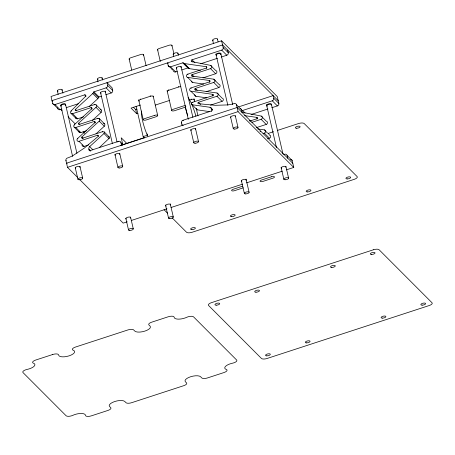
<?xml version="1.0" encoding="UTF-8"?>
<svg xmlns="http://www.w3.org/2000/svg" width="455" height="455" viewBox="0 0 455 455"><rect width="100%" height="100%" fill="white"/><g stroke="black" fill="none" stroke-linecap="round" stroke-linejoin="round"><path stroke-width="0.68" d="M196.332 108.66L196.48 109.41L197.129 109.831L209.562 111.617M83.441 116.901L77.663 118.789L72.555 113.676A1.757 1.587 -44.9 0 1 71.117 110.918L85.534 96.38A0.995 0.899 -44.9 0 0 84.687 94.856L54.964 104.559A2.065 1.865 -44.9 0 1 52.609 103.319L51.017 96.483L221.585 40.796L277.277 96.585L278.869 103.421A2.065 1.865 -44.9 0 1 277.385 105.913L271.811 107.733M109.081 138.633L103.973 133.52L104.422 132.746L104.24 131.961L109.337 137.063L109.484 138.03L99.253 147.63M103.973 133.52L89.686 146.607A2.525 2.281 -44.9 0 0 88.862 149.069L89.072 149.968L90.027 150.929M76.372 110.923L76.053 110.605A0.762 0.688 -44.9 0 1 75.433 109.399L92.763 93.525A1.746 1.575 -44.9 0 0 93.349 92.479A0.762 0.688 -44.9 0 1 93.906 91.842L106.112 87.86A2.065 1.865 -44.9 0 0 107.596 85.369L106.971 82.674L112.072 87.787L112.698 90.482A2.065 1.865 -44.9 0 1 111.213 92.974L105.878 94.72M89.203 106.572L97.871 98.638A1.746 1.575 -44.9 0 0 98.456 97.592A0.762 0.688 -44.9 0 1 99.008 96.96L101.3 96.21M86.655 130.716L80.876 132.598L75.769 127.485A1.757 1.587 -44.9 0 1 74.341 124.715L91.671 108.842A0.762 0.688 -44.9 0 0 91.051 107.636L72.555 113.676M79.585 124.733L79.267 124.414A0.762 0.688 -44.9 0 1 78.647 123.208L95.977 107.334A1.757 1.587 -44.9 0 0 94.549 104.565L76.053 110.605M92.416 120.387L101.084 112.448A1.757 1.587 -44.9 0 0 100.339 109.598M88.714 144.9L84.09 146.413L78.988 141.3A1.757 1.587 -44.9 0 1 77.555 138.53L94.885 122.651A0.762 0.688 -44.9 0 0 94.265 121.451L75.769 127.485M82.799 138.542L82.48 138.223A0.762 0.688 -44.9 0 1 81.86 137.018L99.19 121.144A1.757 1.587 -44.9 0 0 97.762 118.374L79.267 124.414M95.994 133.867L104.297 126.257A1.757 1.587 -44.9 0 0 103.518 123.407M212.94 96.05L212.621 95.732L192.596 102.273C191.515 102.369 190.361 104.167 192.129 104.735L210.062 107.306A2.525 2.281 -44.9 0 1 211.831 108.921L212.149 109.24M168.202 63.529L167.565 62.892L168.191 65.583A2.065 1.865 -44.9 0 0 170.545 66.822L182.751 62.836A0.762 0.688 -44.9 0 1 183.501 63.04A1.746 1.575 -44.9 0 0 184.457 63.581L189.559 68.699L200.433 70.258M192.22 61.977L191.896 61.653A0.995 0.899 -44.9 0 1 191.964 59.827L221.693 50.124A2.065 1.865 -44.9 0 0 223.177 47.633L221.585 40.796M57.734 108.523A2.065 1.865 -44.9 0 0 60.066 109.672L61.925 109.069M66.259 107.653L78.647 103.609M173.304 70.741A2.065 1.865 -44.9 0 0 175.647 71.936L177.171 71.441M181.75 69.945L187.852 67.949A0.762 0.688 -44.9 0 1 188.603 68.153A1.746 1.575 -44.9 0 0 189.559 68.699M200.786 63.728L217.507 58.268M221.221 57.057L226.795 55.237A2.065 1.865 -44.9 0 0 228.285 52.746L227.654 50.05M203.652 84.067L192.772 82.509L187.67 77.395A1.757 1.587 -44.9 0 1 187.699 74.148L206.195 68.114L206.513 68.432M192.334 76.4L192.016 76.076A0.762 0.688 -44.9 0 1 192.033 74.665L210.523 68.631L215.63 73.744L202.913 77.896M139.355 101.107A2.292 0.859 -13.1 0 1 140.385 99.508L150.332 96.255A2.292 0.859 -13.1 0 1 152.652 96.028A2.292 0.859 -13.1 0 1 153.125 96.852M167.65 91.785A2.292 0.859 -13.1 0 1 168.811 90.226L178.758 86.973A2.292 0.859 -13.1 0 1 180.862 86.706M206.866 97.876L195.986 96.324L190.884 91.21A1.757 1.587 -44.9 0 1 190.912 87.963L209.408 81.923L209.727 82.241M140.481 105.02L131.057 108.097L136.625 113.676L137.973 113.238M195.553 90.209L195.229 89.891A0.762 0.688 -44.9 0 1 195.246 88.48L213.736 82.44L218.844 87.553L206.132 91.705M133.343 107.209L135.664 109.536L137.006 109.098M155.252 105.105L169.243 100.532M189.428 100.14L191.293 99.526A2.292 0.859 -13.1 0 1 193.614 99.298A2.292 0.859 -13.1 0 1 194.08 100.123M82.48 138.223L102.62 131.654L104.235 131.95M78.988 141.3L97.489 135.254L98.445 136.216M227.864 104.906L215.238 105.315L198.437 103.706A0.762 0.688 -44.9 0 1 198.448 102.29L216.95 96.25L222.057 101.363L210.494 105.139M89.072 149.968A0.995 0.899 -44.9 0 0 90.204 150.565L118.55 141.312A2.065 1.865 -44.9 0 1 120.899 142.546L123.134 144.787M182.603 125.404L181.96 124.767L181.494 122.765A2.065 1.865 -44.9 0 1 182.984 120.274L211.325 111.014A0.995 0.899 -44.9 0 0 212.041 109.82L211.831 108.921M136.096 106.214L143.166 136.597L147.431 135.203L147.107 133.821M123.191 144.571L143.808 137.842M238.773 106.834L273.137 95.613L273.762 98.308L278.869 103.421M97.489 135.254A0.762 0.688 -44.9 0 1 98.109 136.46L84.38 148.04L73.357 155.348A37.429 33.801 -44.9 0 1 68.131 157.777L67.323 158.039A2.065 1.865 -44.9 0 0 65.912 160.501L67.505 167.338L238.073 111.646L293.765 167.434L286.349 169.857M241.832 111.316A0.995 0.899 -44.9 0 1 242.549 110.502L272.278 100.8A2.065 1.865 -44.9 0 0 273.762 98.308M251.035 114.518L267.927 109.001M249.846 121.053L256.779 118.789L257.098 119.108M251.865 122.327L261.113 119.307L266.215 124.42L256.307 127.656M263.166 133.491L264.327 133.116L269.428 138.229L267.449 138.877M268.154 133.469L273.557 131.705M277.607 130.38L298.537 123.55A4.59 1.718 -13.1 0 1 304.196 123.55L357.101 176.551A4.59 1.718 -13.1 0 1 354.229 179.338L192.192 232.243A4.59 1.718 -13.1 0 1 186.533 232.243L172.058 217.74M127.241 221.807L123.197 223.126L79.545 179.401M131.285 220.487L167.019 208.822M171.063 207.497L242.526 184.167M246.57 182.847L282.305 171.177M242.492 186.231L233.165 189.274A2.292 0.859 -13.1 0 0 231.731 190.673A2.292 0.859 -13.1 0 0 234.558 190.673L243.266 187.83M233.984 103.615L233.398 103.797A37.429 33.801 -44.9 0 1 227.864 104.883M108.318 136.671L109.337 137.063M184.457 63.586L206.206 66.697L206.843 67.34M192.016 76.076L213.77 79.193L214.726 80.154M187.67 77.395L209.419 80.512L210.056 81.149M195.229 89.891L216.984 93.002L222.085 98.115A1.757 1.587 -44.9 0 1 222.057 101.363M190.884 91.21L212.633 94.322L213.594 95.283M244.557 115.627L256.791 117.379L257.752 118.334M249.266 120.683L251.023 120.933M257.558 128.896L264.355 129.868L265.31 130.83M191.896 61.653L210.568 65.383L215.676 70.497A1.757 1.587 -44.9 0 1 215.63 73.744M241.832 111.685A0.995 0.899 -44.9 0 0 242.487 112.334L261.153 116.059L262.114 117.02M278.244 100.726L222.552 44.937L51.984 100.629L52.621 101.266M223.177 47.633L228.285 52.746M221.693 50.124L226.795 55.237M272.278 100.8L277.385 105.913M262.433 117.339L265.305 120.217M265.623 120.535L266.26 121.172A1.757 1.587 -44.9 0 1 266.215 124.42M215.044 80.472L215.681 81.109M216 81.428L216.643 82.071M216.961 82.389L217.917 83.35M218.235 83.669L218.872 84.306A1.757 1.587 -44.9 0 1 218.844 87.553M265.953 131.467L266.59 132.109M266.909 132.428L267.546 133.065M268.183 133.707L268.501 134.026M269.144 134.663L269.462 134.981M191.964 59.827L194.837 62.705M242.549 110.502L245.103 113.062M234.206 103.547A2.065 1.865 -44.9 0 1 236.486 104.809L241.588 109.922L242.214 112.618M283.715 154.563A37.429 33.801 -44.9 0 0 283.988 154.49L284.779 154.228A2.065 1.865 -44.9 0 1 287.071 155.485L292.173 160.598L293.765 167.434M242.487 112.334L242.805 112.652M292.798 163.294L237.112 107.505L66.544 163.191L67.181 163.834M183.501 63.04L188.603 68.153M182.751 62.836L187.852 67.949M192.033 74.665L193.944 76.582M187.699 74.148L188.017 74.466M195.246 88.48L197.157 90.397M170.545 66.822L175.647 71.936M190.912 87.963L191.231 88.281M210.062 107.306L212.297 109.541M168.191 65.583L168.509 65.901M168.828 66.225L169.465 66.862M170.107 67.499L170.426 67.823M171.063 68.46L172.655 70.059M212.041 109.82L212.36 110.138M211.325 111.014L211.643 111.338M198.448 102.29L200.683 104.531M192.596 102.273L192.914 102.591M192.129 104.735L197.231 109.854M182.984 120.274L183.302 120.592M181.494 122.765L181.818 123.083M183.155 125.546L182.836 125.222A0.762 0.688 -44.9 0 1 181.96 124.767M107.596 85.369L112.698 90.482M106.112 87.86L111.213 92.974M143.166 136.597L144.559 137.99M93.906 91.842L99.008 96.96M93.349 92.479L98.456 97.592M92.763 93.525L97.871 98.638M96.107 104.86L101.215 109.974M94.549 104.565L94.868 104.883M84.687 94.856L85.967 96.13M85.534 96.38L85.853 96.705M95.977 107.334L101.084 112.448M127.002 143.592L121.201 137.78L122.81 144.684M91.051 107.636L92.007 108.597M91.671 108.842L91.99 109.16M99.321 118.67L104.428 123.788M97.762 118.374L98.081 118.692M99.19 121.144L104.297 126.257M118.55 141.312L118.869 141.63M120.899 142.546L121.366 144.548L122.327 145.509M121.138 145.793L120.82 145.475A0.762 0.688 -44.9 0 0 121.366 144.548M94.265 121.451L95.22 122.406M94.885 122.651L95.209 122.975M102.506 131.688L102.824 132.007M75.433 109.399L76.707 110.679M71.117 110.918L71.435 111.236M70.997 113.38L76.099 118.493M78.647 123.208L79.921 124.488M164.073 209.744L167.565 213.241M60.509 109.172L62.017 110.679M68.04 116.713L75.064 123.749M83.089 131.791L84.596 133.298M54.964 104.559L60.066 109.672M74.341 124.715L74.66 125.034M52.609 103.319L52.928 103.643M53.246 103.962L53.883 104.599M54.202 104.917L54.845 105.56M55.163 105.878L55.8 106.516M56.437 107.158L57.074 107.795M57.393 108.114L57.717 108.438M74.21 127.19L79.312 132.303M81.86 137.018L83.134 138.297M89.686 146.607L92.877 149.803M88.862 149.069L90.778 150.986M90.204 150.565L90.522 150.884M77.555 138.53L77.873 138.849M65.912 160.501L66.237 160.82M67.505 167.338L77.538 177.387M287.071 155.485L287.696 158.181M271.396 104.212L282.97 153.932M285.859 166.359L288.595 178.098M266.493 104.707L276.458 147.522M281.116 167.548L283.852 179.287M236.481 104.809L238.073 111.646M217.439 39.033L218.081 41.792M220.811 53.531L232.704 104.633M235.275 115.684L238.005 127.423M246.058 179.133L249.112 192.255M212.695 40.222L213.497 43.674M215.909 54.031L227.801 105.133M230.531 116.872L233.267 128.611M241.315 180.322L244.369 193.443M193.984 98.701L194.626 101.465M196.236 108.37L198.005 115.962M191.168 99.008L191.293 99.526M177.956 53.184L178.44 55.26M181.01 66.305L192.897 117.407M195.474 128.458L198.522 141.579M171.973 45.403L173.901 53.69M173.213 54.372L173.696 56.448M176.267 67.494L188.319 119.29M190.73 129.647L193.785 142.768M178.639 86.456L178.758 86.973M168.691 89.703L168.811 90.226M157.578 49.771L160.308 61.51M167.059 90.511L171.717 110.537M143.547 54.685L146.118 65.736M153.187 96.119L157.686 115.456M150.213 95.738L150.332 96.255M170.255 203.886L173.31 217.007M165.512 205.074L168.566 218.195M140.265 98.985L140.385 99.508M129.152 59.053L131.722 70.098M138.633 99.793L143.291 119.819M135.664 109.536L136.625 113.676M102.153 77.936L102.631 80.006M105.202 91.057L117.094 142.159M119.665 153.21L122.719 166.331M130.545 217.069L133.275 228.814M97.41 79.124L98.052 81.889M100.464 92.246L112.351 143.348M114.922 154.399L117.976 167.52M125.802 218.263L128.537 230.002M62.125 89.743L62.926 93.195M65.497 104.246L76.906 153.272M79.961 166.393L82.691 178.132M57.381 90.932L58.183 94.384M60.754 105.435L72.646 156.537M75.217 167.582L77.947 179.327M126.291 218.997A2.446 0.916 -13.1 0 1 126.615 217.735A2.446 0.916 -13.1 0 1 129.698 217.046A2.446 0.916 -13.1 0 1 130.403 218.081M166.183 206.064A2.446 0.916 -13.1 0 1 166.206 204.852A2.446 0.916 -13.1 0 1 169.249 204.05A2.446 0.916 -13.1 0 1 170.261 204.995M241.85 181.266A2.446 0.916 -13.1 0 1 242.179 180.004A2.446 0.916 -13.1 0 1 245.256 179.315A2.446 0.916 -13.1 0 1 245.962 180.351M281.747 168.333A2.446 0.916 -13.1 0 1 281.77 167.121A2.446 0.916 -13.1 0 1 284.813 166.32A2.446 0.916 -13.1 0 1 285.82 167.264M230.901 117.561A2.446 0.916 -13.1 0 1 232.966 115.763A2.446 0.916 -13.1 0 1 235.133 116.696M75.701 168.322A2.446 0.916 -13.1 0 1 76.031 167.053A2.446 0.916 -13.1 0 1 79.113 166.371A2.446 0.916 -13.1 0 1 79.818 167.406M115.337 155.292A2.446 0.916 -13.1 0 1 117.407 153.494A2.446 0.916 -13.1 0 1 119.574 154.427M191.265 130.591A2.446 0.916 -13.1 0 1 191.589 129.322A2.446 0.916 -13.1 0 1 194.672 128.64A2.446 0.916 -13.1 0 1 195.377 129.675M213.224 40.592A2.446 0.916 -13.1 0 1 213.247 39.375A2.446 0.916 -13.1 0 1 216.29 38.578A2.446 0.916 -13.1 0 1 217.302 39.517M210.568 65.383A1.757 1.587 -44.9 0 1 210.523 68.631M213.77 79.193A1.757 1.587 -44.9 0 1 213.736 82.44M216.984 93.002A1.757 1.587 -44.9 0 1 216.95 96.25M240.035 108.591A2.065 1.865 -44.9 0 1 241.588 109.922M212.633 94.322A0.762 0.688 -44.9 0 1 212.621 95.732M195.986 96.324A1.757 1.587 -44.9 0 1 194.712 94.85M209.419 80.512A0.762 0.688 -44.9 0 1 209.408 81.923M192.772 82.509A1.757 1.587 -44.9 0 1 191.51 81.206M206.206 66.697A0.762 0.688 -44.9 0 1 206.195 68.114M176.802 68.443A2.446 0.916 -13.1 0 1 177.126 67.175A2.446 0.916 -13.1 0 1 180.208 66.487A2.446 0.916 -13.1 0 1 180.914 67.522M216.694 55.504A2.446 0.916 -13.1 0 1 216.716 54.293A2.446 0.916 -13.1 0 1 219.759 53.491A2.446 0.916 -13.1 0 1 220.772 54.435M173.6 54.697A2.446 0.916 -13.1 0 1 173.929 53.428A2.446 0.916 -13.1 0 1 177.012 52.746A2.446 0.916 -13.1 0 1 177.717 53.781M216.324 54.924A2.446 0.916 -13.1 0 1 216.95 53.616A2.446 0.916 -13.1 0 1 220.038 53.047A2.446 0.916 -13.1 0 1 220.436 54.168M58.069 91.336A2.446 0.916 -13.1 0 1 57.882 90.124A2.446 0.916 -13.1 0 1 61.044 89.294A2.446 0.916 -13.1 0 1 61.886 90.34M77.663 118.789A1.757 1.587 -44.9 0 1 75.615 117.407M80.876 132.598A1.757 1.587 -44.9 0 1 78.834 131.256M84.09 146.413A1.757 1.587 -44.9 0 1 82.048 144.923M101.135 93.235A2.446 0.916 -13.1 0 1 101.158 92.024A2.446 0.916 -13.1 0 1 104.201 91.222A2.446 0.916 -13.1 0 1 105.213 92.166M61.237 106.174A2.446 0.916 -13.1 0 1 61.63 104.872A2.446 0.916 -13.1 0 1 64.775 104.235A2.446 0.916 -13.1 0 1 65.23 105.361M98.098 79.534A2.446 0.916 -13.1 0 1 97.91 78.317A2.446 0.916 -13.1 0 1 101.078 77.487A2.446 0.916 -13.1 0 1 101.914 78.533M61.129 105.691A2.446 0.916 -13.1 0 1 61.453 104.422A2.446 0.916 -13.1 0 1 64.536 103.734A2.446 0.916 -13.1 0 1 65.241 104.769M261.153 116.059A1.757 1.587 -44.9 0 1 261.113 119.307M264.355 129.868A1.757 1.587 -44.9 0 1 264.327 133.116M269.593 135.01A1.757 1.587 -44.9 0 1 269.428 138.229M290.517 159.261A2.065 1.865 -44.9 0 1 292.173 160.598M260.476 131.506A0.762 0.688 -44.9 0 1 260.55 131.728M260.004 131.188A0.762 0.688 -44.9 0 1 260.226 131.256M256.791 117.379A0.762 0.688 -44.9 0 1 256.779 118.789M267.284 106.186A2.446 0.916 -13.1 0 1 268.615 104.405A2.446 0.916 -13.1 0 1 271.436 105.003M267.028 105.657A2.446 0.916 -13.1 0 1 267.358 104.388A2.446 0.916 -13.1 0 1 270.435 103.7A2.446 0.916 -13.1 0 1 271.146 104.735M129.402 59.304A2.292 0.859 -13.1 0 1 130.676 57.796L140.629 54.549A2.292 0.859 -13.1 0 1 143.024 54.333A2.292 0.859 -13.1 0 1 143.325 55.243M185.89 106.732A2.292 0.859 -13.1 0 1 184.588 107.431L174.64 110.679A2.292 0.859 -13.1 0 1 171.808 110.679A2.292 0.859 -13.1 0 1 173.247 109.285L183.194 106.032A2.292 0.859 -13.1 0 1 185.464 105.793M158.073 50.113A2.292 0.859 -13.1 0 1 159.102 48.514L169.055 45.267A2.292 0.859 -13.1 0 1 171.455 45.051A2.292 0.859 -13.1 0 1 171.751 45.961M147.71 136.051A18.354 3.856 71.9 0 1 141.562 111.037M187.693 115.433A18.354 3.856 71.9 0 1 185.299 107.198M188.091 97.495A18.354 3.856 71.9 0 1 195.929 116.315M154.768 115.314L144.821 118.567A2.292 0.859 -13.1 0 0 143.382 119.961A2.292 0.859 -13.1 0 0 146.209 119.961L156.162 116.713A2.292 0.859 -13.1 0 0 157.595 115.32A2.292 0.859 -13.1 0 0 154.768 115.314M271.544 176.745L261.597 179.998A2.292 0.859 -13.1 0 0 260.158 181.391A2.292 0.859 -13.1 0 0 262.984 181.391L272.937 178.144A2.292 0.859 -13.1 0 0 274.371 176.75A2.292 0.859 -13.1 0 0 271.544 176.745M52.729 354.49L35.666 360.059A4.59 1.718 -13.1 0 0 33.408 363.198A8.207 3.071 -13.1 0 1 34.057 366.298A8.207 3.071 -13.1 0 1 27.107 369.42A4.59 1.718 -13.1 0 0 22.972 372.543L66.111 415.756A4.59 1.718 -13.1 0 0 72.914 415.307A8.207 3.071 -13.1 0 1 81.149 413.476A8.207 3.071 -13.1 0 1 85.483 415.37A4.59 1.718 -13.1 0 0 91.358 415.853L107.875 410.455A4.59 1.718 -13.1 0 0 110.747 407.669L109.587 406.508A8.207 3.071 -13.1 0 1 114.723 401.526A8.207 3.071 -13.1 0 1 124.841 401.526L126.001 402.692A4.59 1.718 -13.1 0 0 131.66 402.692L183.683 385.709A4.59 1.718 -13.1 0 0 186.556 382.922L185.395 381.756A8.207 3.071 -13.1 0 1 190.531 376.774A8.207 3.071 -13.1 0 1 200.644 376.78L201.804 377.94A4.59 1.718 -13.1 0 0 207.463 377.94L223.979 372.548A4.59 1.718 -13.1 0 0 226.243 369.409A8.207 3.071 -13.1 0 1 225.589 366.315A8.207 3.071 -13.1 0 1 232.545 363.192A4.59 1.718 -13.1 0 0 236.68 360.064L193.54 316.851A4.59 1.718 -13.1 0 0 186.732 317.3A8.207 3.071 -13.1 0 1 178.496 319.137A8.207 3.071 -13.1 0 1 174.168 317.243A4.59 1.718 -13.1 0 0 168.287 316.76L151.771 322.151A4.59 1.718 -13.1 0 0 148.899 324.938L150.059 326.099A8.207 3.071 -13.1 0 1 144.923 331.086A8.207 3.071 -13.1 0 1 134.805 331.081L133.645 329.921A4.59 1.718 -13.1 0 0 127.991 329.915L75.422 347.08A4.59 1.718 -13.1 0 0 73.164 350.219A8.207 3.071 -13.1 0 1 69.12 355.838A8.207 3.071 -13.1 0 1 58.61 354.974A4.59 1.718 -13.1 0 0 52.729 354.49M373.464 249.767L211.427 302.672A4.59 1.718 -13.1 0 0 208.555 305.459L261.46 358.46A4.59 1.718 -13.1 0 0 267.119 358.466L429.156 305.555A4.59 1.718 -13.1 0 0 432.028 302.768L379.123 249.772A4.59 1.718 -13.1 0 0 373.464 249.767M266.806 355.861A2.446 0.916 -13.1 0 0 270.315 354.303A2.446 0.916 -13.1 0 0 266.653 354.269A2.446 0.916 -13.1 0 0 266.806 355.861M306.562 342.882A2.446 0.916 -13.1 0 0 310.071 341.318A2.446 0.916 -13.1 0 0 306.408 341.29A2.446 0.916 -13.1 0 0 306.562 342.882M382.365 318.13A2.446 0.916 -13.1 0 0 385.88 316.572A2.446 0.916 -13.1 0 0 382.217 316.538A2.446 0.916 -13.1 0 0 382.365 318.13M422.126 305.151A2.446 0.916 -13.1 0 0 425.635 303.587A2.446 0.916 -13.1 0 0 421.973 303.559A2.446 0.916 -13.1 0 0 422.126 305.151M371.536 254.47A2.446 0.916 -13.1 0 0 375.045 252.912A2.446 0.916 -13.1 0 0 371.382 252.878A2.446 0.916 -13.1 0 0 371.536 254.47M216.222 305.186A2.446 0.916 -13.1 0 0 219.731 303.622A2.446 0.916 -13.1 0 0 216.068 303.593A2.446 0.916 -13.1 0 0 216.222 305.186M255.977 292.201A2.446 0.916 -13.1 0 0 259.486 290.643A2.446 0.916 -13.1 0 0 255.824 290.608A2.446 0.916 -13.1 0 0 255.977 292.201M331.78 267.455A2.446 0.916 -13.1 0 0 335.289 265.891A2.446 0.916 -13.1 0 0 331.627 265.862A2.446 0.916 -13.1 0 0 331.78 267.455M296.609 128.253A2.446 0.916 -13.1 0 0 300.118 126.695A2.446 0.916 -13.1 0 0 296.455 126.661A2.446 0.916 -13.1 0 0 296.609 128.253M347.193 178.929A2.446 0.916 -13.1 0 0 350.708 177.37A2.446 0.916 -13.1 0 0 347.046 177.336A2.446 0.916 -13.1 0 0 347.193 178.929M307.438 191.913A2.446 0.916 -13.1 0 0 310.953 190.349A2.446 0.916 -13.1 0 0 307.29 190.321A2.446 0.916 -13.1 0 0 307.438 191.913M231.635 216.66A2.446 0.916 -13.1 0 0 235.144 215.101A2.446 0.916 -13.1 0 0 231.481 215.067A2.446 0.916 -13.1 0 0 231.635 216.66M191.879 229.644A2.446 0.916 -13.1 0 0 195.388 228.08A2.446 0.916 -13.1 0 0 191.726 228.052A2.446 0.916 -13.1 0 0 191.879 229.644M234.518 129.066A2.446 0.916 -13.1 0 0 238.028 127.508A2.446 0.916 -13.1 0 0 234.365 127.474A2.446 0.916 -13.1 0 0 234.518 129.066M195.036 143.223A2.446 0.916 -13.1 0 0 198.545 141.664A2.446 0.916 -13.1 0 0 194.882 141.63A2.446 0.916 -13.1 0 0 195.036 143.223M79.198 179.782A2.446 0.916 -13.1 0 0 82.713 178.218A2.446 0.916 -13.1 0 0 79.051 178.189A2.446 0.916 -13.1 0 0 79.198 179.782M119.233 167.975A2.446 0.916 -13.1 0 0 122.742 166.416A2.446 0.916 -13.1 0 0 119.079 166.382A2.446 0.916 -13.1 0 0 119.233 167.975M285.103 179.748A2.446 0.916 -13.1 0 0 288.612 178.184A2.446 0.916 -13.1 0 0 284.949 178.155A2.446 0.916 -13.1 0 0 285.103 179.748M245.62 193.898A2.446 0.916 -13.1 0 0 249.13 192.34A2.446 0.916 -13.1 0 0 245.467 192.306A2.446 0.916 -13.1 0 0 245.62 193.898M129.789 230.457A2.446 0.916 -13.1 0 0 133.298 228.899A2.446 0.916 -13.1 0 0 129.635 228.865A2.446 0.916 -13.1 0 0 129.789 230.457M169.817 218.65A2.446 0.916 -13.1 0 0 173.327 217.092A2.446 0.916 -13.1 0 0 169.664 217.058A2.446 0.916 -13.1 0 0 169.817 218.65"/></g></svg>
